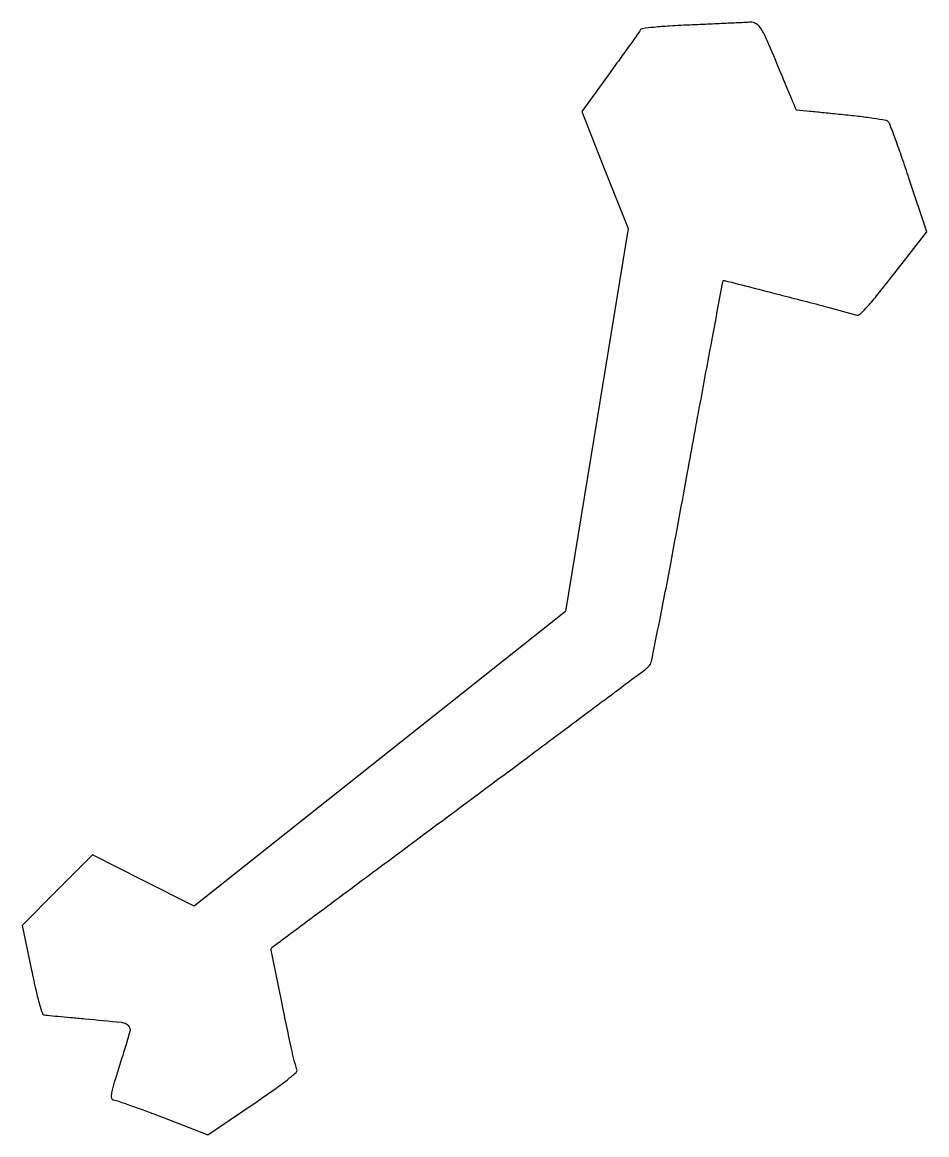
# Model space of a CAD drawing. Extents: x 0 to 357, y 0 to 439.
import ezdxf

# ---------------------------------------------------------------- set-up
doc = ezdxf.new("R2010")
doc.units = 0

msp = doc.modelspace()

# ---------------------------------------------------------------- linework, layer by layer
msp.add_lwpolyline([(264.516549, 437.806857, 0.003524), (255.398292, 437.33644, 0.010651), (249.198368, 436.840037, 0.007756), (244.754337, 436.319006, 0.235643), (243.852501, 435.708539, -0.026159), (243.301629, 434.839942, -0.000462), (240.085149, 430.319452, -0.00116), (236.320195, 425.064283, -0.000773), (231.983204, 419.059809), (220.794504, 403.619618), (229.931001, 380.559809), (239.067499, 357.5), (226.732818, 282), (214.398138, 206.5), (141.194501, 148.452032), (67.990865, 90.404063), (47.966086, 100.492831), (27.941307, 110.5816), (14.120622, 96.663726), (0.299938, 82.745853), (3.950358, 65.21086, 0.004144), (5.741744, 56.949592, 0.014572), (7.092506, 51.680815, 0.014148), (8.212728, 48.164382, 0.282494), (9.050389, 47.482193, 0.009521), (10.088304, 47.363589, 0.000299), (14.333552, 46.962763, 0.000582), (19.33916, 46.499048, 0.000404), (25, 45.985891, -0.003546), (39.414678, 44.587799, -0.168653), (42.024968, 43.365479, -0.273133), (42.676367, 40.969293, -0.009843), (39.876259, 31.5, 0.002131), (36.585125, 20.9702, 0.024236), (35.506086, 16.748016, 0.087653), (35.451777, 14.72859, 0.371508), (36.297021, 14, -0.083941), (37.342596, 13.823222, -0.001588), (42.575621, 11.982975, -0.003821), (48.671566, 9.764885, -0.002543), (55.626477, 7.133533), (73.5, 0.267066), (91.256078, 12.326702, 0.00392), (99.56627, 18.066573, 0.013736), (104.786936, 21.951717, 0.012531), (108.209536, 24.789768, 0.29498), (108.540887, 25.943169, -0.020582), (106.394299, 34.253316, -0.002545), (102.557541, 52.56519, -0.000364), (98.389771, 73.050016, -0.258995), (98.712794, 74.069427, -0.029215), (99.38433, 74.633524, -0.000016), (120.712508, 90.520614, -0.000216), (144.454589, 108.188698, -0.000132), (172.5, 129.028929, 0.000327), (200.604884, 149.930411, 0.000525), (224.543453, 167.796879, 0.000081), (245.759249, 183.671318, 0.033381), (247.158564, 184.872296, 0.14886), (248.239238, 186.854036, 0.001444), (251.531989, 203.030959, 0.003393), (255.873748, 225.470055, 0.00089), (262.525541, 261.5, -0.000349), (267.807686, 290.28553, -0.000577), (272.313082, 314.584607, -0.000025), (276.407304, 336.51872, -0.139976), (276.594718, 336.894408, -0.276997), (277.083849, 337.040091, -0.000078), (298.715724, 331.490618, -0.001424), (317.811309, 326.530626, -0.006062), (329.176233, 323.396284, 0.270089), (330.454504, 323.717734, 0.015279), (333.394203, 326.772004, 0.014691), (337.52022, 331.607923, 0.0039), (343.812581, 339.563841), (356.772695, 356.215632), (349.7646, 377.357816, 0.003004), (346.997167, 385.541709, 0.004558), (344.483708, 392.619913, 0.001808), (342.254745, 398.652233, 0.107749), (341.628252, 399.624868, 0.155543), (340.653864, 400.126318, 0.003931), (335.690799, 400.921187, 0.008048), (329.787964, 401.722042, 0.005358), (323, 402.458266, -0.000815), (316.280688, 403.125335, -0.001343), (310.601974, 403.713855, -0.000101), (305.507361, 404.256711, -0.201661), (305.368423, 404.333398, -0.068075), (305.281944, 404.48014, -0.000044), (303.449328, 408.857311, -0.000545), (301.413102, 413.736935, -0.000333), (299.020101, 419.5, 0.002992), (293.893342, 431.663755, 0.035645), (291.553506, 436.200963, 0.111588), (289.605494, 438.211334, 0.159959), (287.226947, 438.848319, -0.002313), (285.367872, 438.753535, -0.000122), (279.430902, 438.479821, -0.000192), (272.370015, 438.158743, -0.00014)], format="xyb", close=True)

doc.saveas('drawing.dxf')
